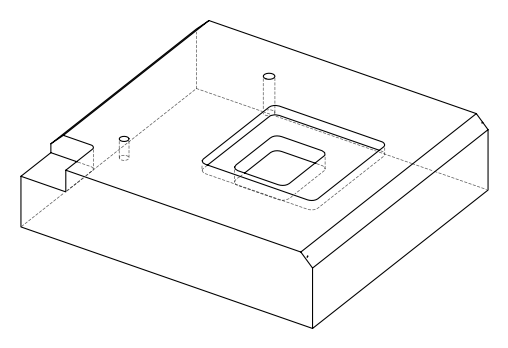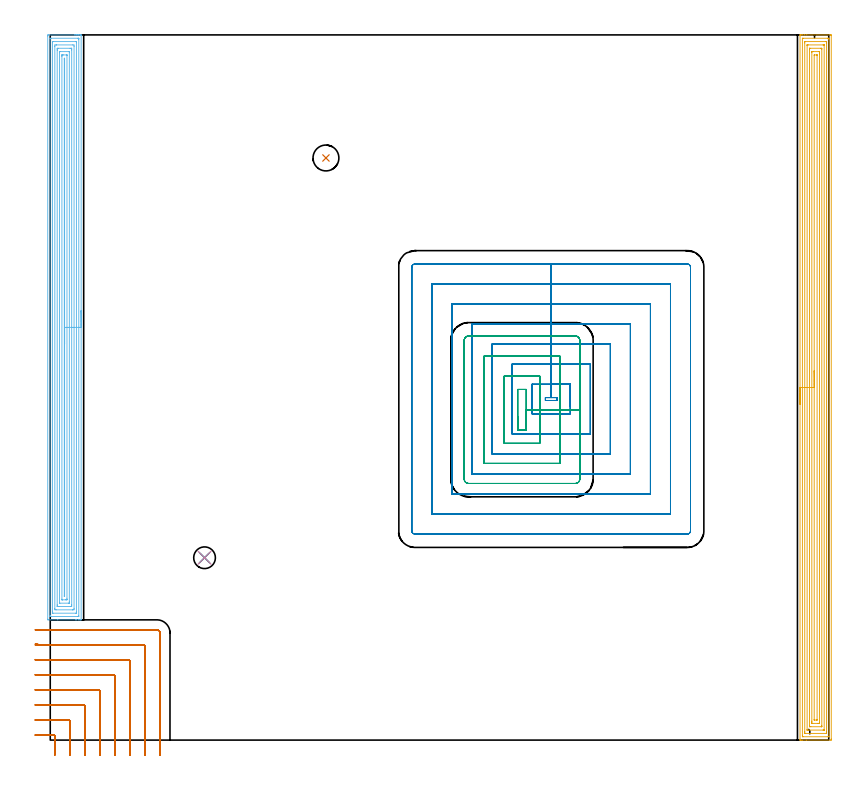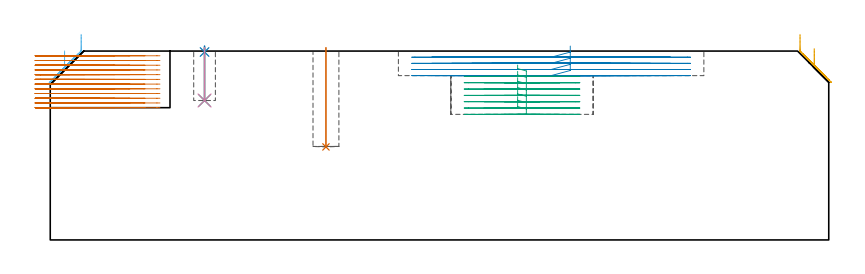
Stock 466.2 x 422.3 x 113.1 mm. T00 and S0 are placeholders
(PLAN: 9 operations, 6 tool changes, 99.2 min)
(1 INDEXABLE_INSERT_DRILL_BLIND_HOLE_FROM_SOLID | STEP1POCKET | NXT0302_002 | 0.24 min | 10768 mm3)
(2 SPOT_DRILL | STEP1POCKET_1 | NXT0321_9005460120000 | 0.03 min | 1 mm3)
(3 DRILL_BLIND_HOLE_INTO_CENTER | STEP1POCKET_1 | NXT0301_056 | 0.13 min | 1606 mm3)
(4 DRILL_TO_ENLARGE_BLIND_HOLE | STEP1POCKET_1 | UGT0301_374 | 0.13 min | 2306 mm3)
(5 AREA_MILL | FG_CHAMFER_SURFACE | UGT0205_001 | 23.96 min | 73829 mm3)
(6 AREA_MILL_1 | FG_CHAMFER_SURFACE_1 | UGT0205_001 | 22.62 min | 71636 mm3)
(7 MILL_CORNER_NOTCH_RECTANGULAR | CORNER_NOTCH_RECTANGULAR | NXT0201_011 | Follow Part, ap 3, ae 75% | 18.87 min | 172989 mm3)
(8 MILL_RECTANGULAR_POCKET | POCKET_RECTANGULAR_STRAIGHT | UGT0201_008 | Follow Part, ap 4, ae 75% | 22 min | 476632 mm3)
(9 MILL_RECTANGULAR_POCKET_1 | POCKET_RECTANGULAR_STRAIGHT_1 | UGT0201_008 | Follow Part, ap 4, ae 75% | 11.19 min | 203990 mm3)
(TOOL NXT0302_002 | Index. Insert Drill 15.5mm [880-D1550L20-05] | D15.5 PA176 FL78 Z2)
(TOOL NXT0321_9005460120000 | NC Spot Drill, 142deg, 12mm, Carbide, Uncoated | D12 PA142 FL30 Z2)
(TOOL NXT0301_056 | Carbide Drill 8.5mm [860.1-0850-026A1-MM 2214] | D8.5 PA140 FL47 Z2)
(TOOL UGT0301_374 | Twist Drill Flat Bottom 13 mm | D13 PA180 FL101 Z2)
(TOOL UGT0205_001 | Chamfer Mill 20 x 3 x 45 deg. | D20 FL50 Z2)
(TOOL NXT0201_011 | ENDMILL 12mm [2P460-1200-NA 1630] | D12 FL38 Z6)
(TOOL UGT0201_008 | End Mill 16 mm | D16 FL32 Z4)
(OP 1 INDEXABLE_INSERT_DRILL_BLIND_HOLE_FROM_SOLID)
G17 G21 G94 G90
T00 M6
G54
G17 G0 G90 X165.1 Y348.6 S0 M3
G43 Z123.1 H1
G94 G81 G98 Z55.7 F250. R115.1
G80
M5
M2
(OP 2 SPOT_DRILL)
G17 G21 G94 G90
T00 M6
G54
G17 G0 G90 X92.4 Y109.2 S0 M3
G43 Z123.1 H0
G94 G81 G98 Z112.536 F250. R116.1
G80
M5
M2
(OP 3 DRILL_BLIND_HOLE_INTO_CENTER)
G17 G21 G94 G90
T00 M6
G54
G17 G0 G90 X92.4 Y109.2 S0 M3
G43 Z123.1 H1
G94 G81 G98 Z83.5 F250. R115.1
G80
M5
M2
(OP 4 DRILL_TO_ENLARGE_BLIND_HOLE)
G17 G21 G94 G90
T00 M6
G54
G17 G0 G90 X92.4 Y109.2 S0 M3
G43 Z123.1 H0
G94 G81 G98 Z83.5 F250. R115.1
G80
M5
M2
(OP 5 AREA_MILL)
G17 G21 G94 G90
T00 M6
G54
G17 G0 G90 X449. Y201.15 S1061 M3
G43 Z123.1 H0
G94 G1 Y201.188 Z122.228 F250.
Y201.302 Z121.363
Y201.491 Z120.512
Y201.753 Z119.68
Y202.087 Z118.874
Y202.49 Z118.1
Y202.959 Z117.364
Y203.49 Z116.672
Y204.079 Z116.029
Y204.722 Z115.44
Y205.414 Z114.908
Y206.15 Z114.44
Y206.924 Z114.037
Y207.73 Z113.703
Y208.562 Z113.441
Y209.414 Z113.252
Y210.278 Z113.138
Y211.15 Z113.1
Y422.121
X449.003 Y422.292 Z113.088
X449.023 Y422.3 Z113.068
X449.402 Z112.698
X449.675 Z112.425
X450.385 Z111.71
X451.625 Z110.471
X453.04 Z109.055
X467.2 Z94.898
X467.466 Y422.298 Z94.631
X467.692 Y422.29 Z94.406
X467.699 Y422.063 Z94.399
X467.7 Y0.626 Z94.4
X467.697 Y0.234 Z94.402
X467.692 Y0.01 Z94.406
X467.464 Y0. Z94.633
X452.775 Z109.32
X450.385 Z111.71
X449.675 Z112.424
X449.402 Z112.698
X449.023 Z113.068
X449.003 Y0.008 Z113.088
X449. Y0.179 Z113.1
Y211.15
X450.414 Z111.686
Y420.102
X450.415 Y420.21 Z111.685
X450.418 Y420.263 Z111.682
X450.42 Y420.283 Z111.68
X450.451 Y420.29 Z111.649
X450.862 Y420.299 Z111.238
X465.43 Y420.3 Z96.67
X465.905 Y420.299 Z96.195
X466.158 Y420.295 Z95.942
X466.276 Y420.29 Z95.824
X466.285 Y419.915 Z95.815
X466.286 Y419.886 Z95.814
Y2.198
X466.285 Y2.09 Z95.815
X466.282 Y2.037 Z95.818
X466.28 Y2.018 Z95.82
X466.249 Y2.01 Z95.851
X465.838 Y2.001 Z96.262
X450.795 Z111.305
X450.542 Y2.005 Z111.558
X450.424 Y2.01 Z111.676
X450.415 Y2.385 Z111.685
X450.414 Y2.414 Z111.686
Y211.15
X451.828 Z110.272
X451.829 Y417.534 Z110.271
X451.833 Y418.098 Z110.267
X451.835 Y418.261 Z110.265
X451.841 Y418.29 Z110.259
X451.889 Y418.295 Z110.211
X451.956 Y418.299 Z110.144
X464.345 Y418.3 Z97.755
X464.545 Y418.298 Z97.555
X464.745 Y418.292 Z97.355
X464.865 Y418.286 Z97.235
X464.868 Y418.208 Z97.232
X464.87 Y418.098 Z97.23
X464.871 Y417.768 Z97.229
X464.872 Y417.204 Z97.228
X464.871 Y4.766 Z97.229
X464.867 Y4.202 Z97.233
X464.865 Y4.039 Z97.235
X464.859 Y4.01 Z97.241
X464.811 Y4.005 Z97.289
X464.744 Y4.001 Z97.356
X452.355 Y4. Z109.745
X452.155 Y4.003 Z109.945
X451.955 Y4.008 Z110.145
X451.835 Y4.014 Z110.265
X451.832 Y4.092 Z110.268
X451.83 Y4.202 Z110.27
X451.829 Y4.532 Z110.271
X451.828 Y5.096 Z110.272
Y211.15
X453.243 Z108.857
Y416.105
X453.244 Y416.204 Z108.856
X453.247 Y416.264 Z108.853
X453.249 Y416.289 Z108.851
X453.27 Y416.291 Z108.83
X453.488 Y416.297 Z108.612
X453.925 Y416.3 Z108.175
X462.775 Z99.325
X463.214 Y416.297 Z98.886
X463.429 Y416.292 Z98.671
X463.45 Y416.29 Z98.65
X463.453 Y416.274 Z98.647
X463.456 Y416.235 Z98.644
X463.457 Y416.179 Z98.643
Y6.195
X463.456 Y6.096 Z98.644
X463.453 Y6.036 Z98.647
X463.451 Y6.011 Z98.649
X463.43 Y6.009 Z98.67
X463.212 Y6.003 Z98.888
X462.775 Y6. Z99.325
X453.925 Z108.175
X453.486 Y6.003 Z108.614
X453.271 Y6.008 Z108.829
X453.25 Y6.01 Z108.85
X453.247 Y6.026 Z108.853
X453.244 Y6.065 Z108.856
X453.243 Y6.121 Z108.857
Y211.15
X454.657 Z107.443
Y413.783
X454.659 Y413.938 Z107.441
X454.664 Y414.247 Z107.436
X454.671 Y414.291 Z107.429
X454.686 Y414.294 Z107.414
X454.727 Y414.298 Z107.373
X454.81 Y414.299 Z107.29
X455.03 Y414.3 Z107.07
X461.225 Z100.875
X461.89 Y414.297 Z100.21
X461.985 Y414.294 Z100.115
X462.036 Y414.29 Z100.064
X462.039 Y414.093 Z100.061
X462.042 Y413.783 Z100.058
X462.043 Y8.517 Z100.057
X462.041 Y8.362 Z100.059
X462.036 Y8.054 Z100.064
X462.029 Y8.009 Z100.071
X462.014 Y8.006 Z100.086
X461.973 Y8.002 Z100.127
X461.89 Y8.001 Z100.21
X461.67 Y8. Z100.43
X455.475 Z106.625
X454.81 Y8.003 Z107.29
X454.715 Y8.006 Z107.385
X454.664 Y8.01 Z107.436
X454.661 Y8.207 Z107.439
X454.658 Y8.517 Z107.442
X454.657 Y211.15 Z107.443
X456.071 Z106.029
X456.072 Y411.84 Z106.028
X456.073 Y412.097 Z106.027
X456.076 Y412.225 Z106.024
X456.078 Y412.281 Z106.022
X456.133 Y412.291 Z105.967
X456.58 Y412.297 Z105.52
X457.01 Y412.3 Z105.09
X460.12 Y412.299 Z101.98
X460.554 Y412.296 Z101.546
X460.618 Y412.29 Z101.482
X460.622 Y412.227 Z101.478
X460.626 Y411.84 Z101.474
X460.629 Y411.327 Z101.471
Y410.946
X460.628 Y10.46 Z101.472
X460.627 Y10.203 Z101.473
X460.624 Y10.075 Z101.476
X460.622 Y10.019 Z101.478
X460.566 Y10.009 Z101.534
X460.12 Y10.003 Z101.98
X459.69 Y10. Z102.41
X456.58 Y10.001 Z105.52
X456.146 Y10.004 Z105.954
X456.082 Y10.01 Z106.018
X456.078 Y10.073 Z106.022
X456.074 Y10.46 Z106.026
X456.071 Y10.973 Z106.029
Y11.354
Y211.15
X457.485 Z104.615
Y410.052
X457.49 Y410.27 Z104.61
X457.491 Y410.288 Z104.609
X457.566 Y410.294 Z104.534
X457.696 Y410.298 Z104.404
X459.15 Y410.299 Z102.95
X459.177 Y410.296 Z102.923
X459.201 Y410.291 Z102.899
X459.208 Y410.26 Z102.892
X459.214 Y410.073 Z102.886
X459.215 Y410.052 Z102.885
Y12.248
X459.21 Y12.03 Z102.89
X459.209 Y12.012 Z102.891
X459.134 Y12.006 Z102.966
X459.003 Y12.002 Z103.097
X457.578 Y12. Z104.522
X457.55 Y12.001 Z104.55
X457.523 Y12.004 Z104.577
X457.499 Y12.009 Z104.601
X457.492 Y12.04 Z104.608
X457.486 Y12.227 Z104.614
X457.485 Y12.248 Z104.615
Y211.15
Y212.022 Z104.653
Y212.887 Z104.767
Y213.738 Z104.955
Y214.57 Z105.218
Y215.376 Z105.552
Y216.15 Z105.955
Y216.886 Z106.423
Y217.578 Z106.954
Y218.221 Z107.544
Y218.81 Z108.187
Y219.342 Z108.879
Y219.81 Z109.615
Y220.213 Z110.389
Y220.547 Z111.195
Y220.809 Z112.027
Y220.998 Z112.878
Y221.112 Z113.743
Y221.15 Z114.615
G0 Z123.1
M5
M2
(OP 6 AREA_MILL_1)
G17 G21 G94 G90
T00 M6
G54
G17 G0 G90 X18.5 Y257.15 S1061 M3
G43 Z123.1 H0
G94 G1 Y257.112 Z122.228 F250.
Y256.998 Z121.364
Y256.809 Z120.512
Y256.547 Z119.68
Y256.213 Z118.874
Y255.81 Z118.1
Y255.342 Z117.364
Y254.81 Z116.672
Y254.221 Z116.029
Y253.578 Z115.44
Y252.886 Z114.908
Y252.15 Z114.44
Y251.376 Z114.037
Y250.57 Z113.703
Y249.738 Z113.441
Y248.887 Z113.252
Y248.022 Z113.138
Y247.15 Z113.1
Y72.164
X18.497 Y72.01 Z113.088
X18.439 Y72.007 Z113.031
X18.046 Y72. Z112.645
X17.643 Z112.242
X16.988 Z111.583
X15.766 Z110.363
X15.201 Z109.795
X4.504 Z99.101
X-1.164 Y72.001 Z93.433
X-1.492 Y72.01 Z93.106
X-1.499 Y72.335 Z93.099
Y72.356
X-1.5 Y421.69 Z93.1
X-1.497 Y421.967 Z93.102
X-1.492 Y422.29 Z93.106
X-1.164 Y422.3 Z93.433
X14.59 Z109.185
X15.201 Z109.795
X15.766 Z110.363
X16.094 Z110.69
X16.66 Z111.256
X16.988 Z111.583
X17.643 Z112.242
X18.046 Z112.645
X18.439 Y422.293 Z113.031
X18.497 Y422.29 Z113.088
X18.5 Y422.136 Z113.1
Y247.15
X17.086 Z111.686
X17.085 Y74.298 Z111.685
X17.084 Y74.199 Z111.684
X17.079 Y74.013 Z111.679
X16.988 Y74.009 Z111.588
X16.489 Y74.001 Z111.089
X0.408 Y74. Z95.008
X0.012 Y74.002 Z94.612
X-0.044 Y74.005 Z94.556
X-0.072 Y74.009 Z94.528
X-0.079 Y74.102 Z94.521
X-0.085 Y74.298 Z94.515
X-0.086 Y74.396 Z94.514
Y74.494
X-0.085 Y420.002 Z94.515
X-0.084 Y420.101 Z94.516
X-0.079 Y420.287 Z94.521
X0.012 Y420.291 Z94.612
X0.511 Y420.299 Z95.111
X16.592 Y420.3 Z111.192
X16.988 Y420.298 Z111.588
X17.044 Y420.295 Z111.644
X17.072 Y420.291 Z111.672
X17.079 Y420.198 Z111.679
X17.084 Y420.002 Z111.684
X17.086 Y419.904 Z111.686
Y419.806
Y247.15
X15.672 Z110.272
X15.671 Y76.604 Z110.271
X15.67 Y76.181 Z110.27
X15.667 Y76.064 Z110.267
X15.665 Y76.015 Z110.265
X15.563 Y76.008 Z110.163
X15.381 Y76.001 Z109.981
X1.618 Y76. Z96.218
X1.497 Y76.002 Z96.097
X1.4 Y76.005 Z96.
X1.34 Y76.01 Z95.94
X1.335 Y76.027 Z95.935
X1.332 Y76.181 Z95.932
X1.329 Y76.651 Z95.929
Y417.696
X1.33 Y418.119 Z95.93
X1.333 Y418.236 Z95.933
X1.335 Y418.285 Z95.935
X1.437 Y418.292 Z96.037
X1.619 Y418.299 Z96.219
X15.382 Y418.3 Z109.982
X15.503 Y418.298 Z110.103
X15.6 Y418.295 Z110.2
X15.659 Y418.29 Z110.259
X15.665 Y418.273 Z110.265
X15.667 Y418.119 Z110.267
X15.671 Y417.649 Z110.271
X15.672 Y247.15 Z110.272
X14.257 Z108.857
Y78.86
X14.25 Y78.024 Z108.85
X13.414 Y78. Z108.014
X13.381 Z107.981
X3.553 Z98.153
X2.75 Y78.025 Z97.35
X2.743 Y78.81 Z97.343
Y415.44
X2.75 Y416.276 Z97.35
X3.586 Y416.3 Z98.186
X3.619 Z98.219
X13.447 Z108.047
X14.25 Y416.275 Z108.85
X14.257 Y415.49 Z108.857
Y247.15
X12.843 Z107.443
Y81.216
X12.842 Y80.645 Z107.442
X12.84 Y80.326 Z107.44
X12.836 Y80.01 Z107.436
X12.52 Y80.004 Z107.12
X12.272 Y80.001 Z106.872
X5.125 Y80. Z99.725
X4.48 Y80.001 Z99.08
X4.228 Y80.004 Z98.828
X4.176 Y80.01 Z98.776
X4.164 Y80.025 Z98.764
X4.161 Y80.07 Z98.761
X4.158 Y80.645 Z98.758
X4.157 Y80.968 Z98.757
Y413.084
X4.158 Y413.655 Z98.758
X4.16 Y413.974 Z98.76
X4.164 Y414.29 Z98.764
X4.48 Y414.296 Z99.08
X4.728 Y414.299 Z99.328
X11.875 Y414.3 Z106.475
X12.52 Y414.299 Z107.12
X12.772 Y414.296 Z107.372
X12.824 Y414.29 Z107.424
X12.836 Y414.275 Z107.436
X12.839 Y414.23 Z107.439
X12.842 Y413.655 Z107.442
X12.843 Y413.332 Z107.443
Y247.15
X11.429 Z106.029
X11.428 Y82.63 Z106.028
X11.427 Y82.431 Z106.027
X11.422 Y82.084 Z106.022
X11.417 Y82.01 Z106.017
X11.308 Y82.005 Z105.908
X11.163 Y82.001 Z105.763
X5.803 Z100.403
X5.624 Y82.005 Z100.224
X5.586 Y82.01 Z100.186
X5.578 Y82.013 Z100.178
X5.575 Y82.027 Z100.175
X5.573 Y82.068 Z100.173
X5.571 Y82.233 Z100.171
Y82.431
X5.572 Y411.671 Z100.172
X5.573 Y411.869 Z100.173
X5.578 Y412.216 Z100.178
X5.583 Y412.29 Z100.183
X5.692 Y412.295 Z100.292
X5.837 Y412.299 Z100.437
X11.197 Z105.797
X11.376 Y412.295 Z105.976
X11.414 Y412.29 Z106.014
X11.422 Y412.287 Z106.022
X11.425 Y412.273 Z106.025
X11.427 Y412.232 Z106.027
X11.429 Y412.067 Z106.029
Y411.869
Y247.15
X10.015 Z104.615
X10.014 Y84.935 Z104.614
X10.011 Y84.216 Z104.611
X10.009 Y84.048 Z104.609
X9.998 Y84.01 Z104.598
X9.948 Y84.006 Z104.548
X9.84 Y84.003 Z104.44
X9.163 Y84. Z103.763
X7.376 Z101.976
X7.16 Z101.76
X7.088 Y84.002 Z101.688
X7.03 Y84.006 Z101.63
X6.997 Y84.009 Z101.597
X6.992 Y84.043 Z101.592
X6.988 Y84.216 Z101.588
X6.986 Y84.39 Z101.586
Y409.365
X6.989 Y410.084 Z101.589
X6.991 Y410.252 Z101.591
X7.002 Y410.29 Z101.602
X7.052 Y410.294 Z101.652
X7.16 Y410.297 Z101.76
X7.837 Y410.3 Z102.437
X9.624 Z104.224
X9.84 Z104.44
X9.912 Y410.298 Z104.512
X9.97 Y410.294 Z104.57
X10.003 Y410.291 Z104.603
X10.008 Y410.257 Z104.608
X10.012 Y410.084 Z104.612
X10.014 Y409.91 Z104.614
X10.015 Y247.15 Z104.615
X8.601 Z103.201
X8.6 Y86.694 Z103.2
X8.599 Y86.35 Z103.199
X8.593 Y86.002 Z103.193
X8.501 Z103.101
X8.407 Z103.007
X8.402 Y86.203 Z103.002
X8.4 Y86.549 Z103.
Y407.606
X8.401 Y407.95 Z103.001
X8.407 Y408.298 Z103.007
X8.499 Z103.099
X8.593 Z103.193
X8.598 Y408.097 Z103.198
X8.6 Y407.751 Z103.2
X8.601 Y247.15 Z103.201
Y246.278 Z103.239
Y245.414 Z103.352
Y244.562 Z103.541
Y243.73 Z103.804
Y242.924 Z104.137
Y242.15 Z104.54
Y241.414 Z105.009
Y240.722 Z105.54
Y240.079 Z106.129
Y239.49 Z106.773
Y238.959 Z107.465
Y238.49 Z108.201
Y238.087 Z108.974
Y237.753 Z109.78
Y237.491 Z110.612
Y237.302 Z111.464
Y237.188 Z112.329
Y237.15 Z113.201
G0 Z123.1
M5
M2
(OP 7 MILL_CORNER_NOTCH_RECTANGULAR)
G17 G21 G94 G90
T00 M6
G54
G17 G0 G90 X2.7 Y-9. S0 M3
G43 Z123.1 H1
Z110.275
G94 G1 Y-6. F250.
Y2.405 F500.
G3 X2.105 Y3. R0.6
G1 X-4.473
G2 X-6. Y3.019 R63.
G1 X-8.999 Y3.091 F250.
G0 Z123.1
X11.7 Y-9.
Z110.275
G1 Y-6.
Y11.405 F500.
G3 X11.105 Y12. R0.6
G1 X-4.473
G2 X-6. Y12.022 R54.
G1 X-8.999 Y12.106 F250.
G0 Z123.1
X20.7 Y-9.
Z110.275
G1 Y-6.
Y20.405 F500.
G3 X20.105 Y21. R0.6
G1 X-4.473
G2 X-6. Y21.026 R45.
G1 X-8.998 Y21.128 F250.
G0 Z123.1
X29.7 Y-9.
Z110.275
G1 Y-6.
Y29.404 F500.
G3 X29.104 Y30. R0.6
G1 X-4.473
G2 X-6. Y30.032 R36.
G1 X-8.997 Y30.16 F250.
G0 Z123.1
X38.7 Y-9.
Z110.275
G1 Y-6.
Y38.404 F500.
G3 X38.104 Y39. R0.6
G1 X-4.473
G2 X-6. Y39.043 R27.
G1 X-8.995 Y39.213 F250.
G0 Z123.1
X47.7 Y-9.
Z110.275
G1 Y-6.
Y47.404 F500.
G3 X47.104 Y48. R0.6
G1 X-4.473
G2 X-6. Y48.065 R18.
G1 X-8.989 Y48.32 F250.
G0 Z123.1
X56.7 Y-9.
Z110.275
G1 Y-6.
Y56.404 F500.
G3 X56.104 Y57. R0.6
G1 X-4.473
G2 X-6. Y57.131 R9.
G1 X-8.956 Y57.64 F250.
G0 Z123.1
X65.7 Y-9.
Z110.275
G1 Y-6.
Y64.2 F500.
G3 X63.9 Y66. R1.8
G1 X-4.473
X-7.473 F250.
G0 Z123.1
X2.7 Y-9.
Z107.45
G1 Y-6.
Y2.405 F500.
G3 X2.105 Y3. R0.6
G1 X-4.473
G2 X-6. Y3.019 R63.
G1 X-8.999 Y3.091 F250.
G0 Z123.1
X11.7 Y-9.
Z107.45
G1 Y-6.
Y11.405 F500.
G3 X11.105 Y12. R0.6
G1 X-4.473
G2 X-6. Y12.022 R54.
G1 X-8.999 Y12.106 F250.
G0 Z123.1
X20.7 Y-9.
Z107.45
G1 Y-6.
Y20.405 F500.
G3 X20.105 Y21. R0.6
G1 X-4.473
G2 X-6. Y21.026 R45.
G1 X-8.998 Y21.128 F250.
G0 Z123.1
X29.7 Y-9.
Z107.45
G1 Y-6.
Y29.404 F500.
G3 X29.104 Y30. R0.6
G1 X-4.473
G2 X-6. Y30.032 R36.
G1 X-8.997 Y30.16 F250.
G0 Z123.1
X38.7 Y-9.
Z107.45
G1 Y-6.
Y38.404 F500.
G3 X38.104 Y39. R0.6
G1 X-4.473
G2 X-6. Y39.043 R27.
G1 X-8.995 Y39.213 F250.
G0 Z123.1
X47.7 Y-9.
Z107.45
G1 Y-6.
Y47.404 F500.
G3 X47.104 Y48. R0.6
G1 X-4.473
G2 X-6. Y48.065 R18.
G1 X-8.989 Y48.32 F250.
G0 Z123.1
X56.7 Y-9.
Z107.45
G1 Y-6.
Y56.404 F500.
G3 X56.104 Y57. R0.6
G1 X-4.473
G2 X-6. Y57.131 R9.
G1 X-8.956 Y57.64 F250.
G0 Z123.1
X65.7 Y-9.
Z107.45
G1 Y-6.
Y64.2 F500.
G3 X63.9 Y66. R1.8
G1 X-4.473
X-7.473 F250.
G0 Z123.1
X2.7 Y-9.
Z104.625
G1 Y-6.
Y2.405 F500.
G3 X2.105 Y3. R0.6
G1 X-4.473
G2 X-6. Y3.019 R63.
G1 X-8.999 Y3.091 F250.
G0 Z123.1
X11.7 Y-9.
Z104.625
G1 Y-6.
Y11.405 F500.
G3 X11.105 Y12. R0.6
G1 X-4.473
G2 X-6. Y12.022 R54.
G1 X-8.999 Y12.106 F250.
G0 Z123.1
X20.7 Y-9.
Z104.625
G1 Y-6.
Y20.405 F500.
G3 X20.105 Y21. R0.6
G1 X-4.473
G2 X-6. Y21.026 R45.
G1 X-8.998 Y21.128 F250.
G0 Z123.1
X29.7 Y-9.
Z104.625
G1 Y-6.
Y29.404 F500.
G3 X29.104 Y30. R0.6
G1 X-4.473
G2 X-6. Y30.032 R36.
G1 X-8.997 Y30.16 F250.
G0 Z123.1
X38.7 Y-9.
Z104.625
G1 Y-6.
Y38.404 F500.
G3 X38.104 Y39. R0.6
G1 X-4.473
G2 X-6. Y39.043 R27.
G1 X-8.995 Y39.213 F250.
G0 Z123.1
X47.7 Y-9.
Z104.625
G1 Y-6.
Y47.404 F500.
G3 X47.104 Y48. R0.6
G1 X-4.473
G2 X-6. Y48.065 R18.
G1 X-8.989 Y48.32 F250.
G0 Z123.1
X56.7 Y-9.
Z104.625
G1 Y-6.
Y56.404 F500.
G3 X56.104 Y57. R0.6
G1 X-4.473
G2 X-6. Y57.131 R9.
G1 X-8.956 Y57.64 F250.
G0 Z123.1
X65.7 Y-9.
Z104.625
G1 Y-6.
Y64.2 F500.
G3 X63.9 Y66. R1.8
G1 X-4.473
X-7.473 F250.
G0 Z123.1
X2.7 Y-9.
Z101.8
G1 Y-6.
Y2.405 F500.
G3 X2.105 Y3. R0.6
G1 X-4.53
G2 X-6. Y3.017 R63.
G1 X-8.999 Y3.087 F250.
G0 Z123.1
X11.7 Y-9.
Z101.8
G1 Y-6.
Y11.405 F500.
G3 X11.105 Y12. R0.6
G1 X-4.53
G2 X-6. Y12.02 R54.
G1 X-8.999 Y12.102 F250.
G0 Z123.1
X20.7 Y-9.
Z101.8
G1 Y-6.
Y20.405 F500.
G3 X20.105 Y21. R0.6
G1 X-4.53
G2 X-6. Y21.024 R45.
G1 X-8.998 Y21.122 F250.
G0 Z123.1
X29.7 Y-9.
Z101.8
G1 Y-6.
Y29.404 F500.
G3 X29.104 Y30. R0.6
G1 X-4.53
G2 X-6. Y30.03 R36.
G1 X-8.997 Y30.153 F250.
G0 Z123.1
X38.7 Y-9.
Z101.8
G1 Y-6.
Y38.404 F500.
G3 X38.104 Y39. R0.6
G1 X-4.53
G2 X-6. Y39.04 R27.
G1 X-8.996 Y39.203 F250.
G0 Z123.1
X47.7 Y-9.
Z101.8
G1 Y-6.
Y47.404 F500.
G3 X47.104 Y48. R0.6
G1 X-4.53
G2 X-6. Y48.06 R18.
G1 X-8.99 Y48.305 F250.
G0 Z123.1
X56.7 Y-9.
Z101.8
G1 Y-6.
Y56.404 F500.
G3 X56.104 Y57. R0.6
G1 X-4.53
G2 X-6. Y57.121 R9.
G1 X-8.96 Y57.611 F250.
G0 Z123.1
X65.7 Y-9.
Z101.8
G1 Y-6.
Y64.2 F500.
G3 X63.9 Y66. R1.8
G1 X-4.53
X-7.53 F250.
G0 Z123.1
X2.7 Y-9.
Z98.975
G1 Y-6.
Y2.405 F500.
G3 X2.105 Y3. R0.6
G1 X-5.868
X-6.
X-9. Y3.006 F250.
G0 Z123.1
X11.7 Y-9.
Z98.975
G1 Y-6.
Y11.405 F500.
G3 X11.105 Y12. R0.6
G1 X-5.868
X-6.
X-9. Y12.008 F250.
G0 Z123.1
X20.7 Y-9.
Z98.975
G1 Y-6.
Y20.405 F500.
G3 X20.105 Y21. R0.6
G1 X-5.868
X-6.
X-9. Y21.009 F250.
G0 Z123.1
X29.7 Y-9.
Z98.975
G1 Y-6.
Y29.404 F500.
G3 X29.104 Y30. R0.6
G1 X-5.868
X-6.
X-9. Y30.011 F250.
G0 Z123.1
X38.7 Y-9.
Z98.975
G1 Y-6.
Y38.404 F500.
G3 X38.104 Y39. R0.6
G1 X-5.868
X-6.
X-9. Y39.015 F250.
G0 Z123.1
X47.7 Y-9.
Z98.975
G1 Y-6.
Y47.404 F500.
G3 X47.104 Y48. R0.6
G1 X-5.868
X-6.
X-9. Y48.022 F250.
G0 Z123.1
X56.7 Y-9.
Z98.975
G1 Y-6.
Y56.404 F500.
G3 X56.104 Y57. R0.6
G1 X-5.868
X-6. Y57.001
X-9. Y57.045 F250.
G0 Z123.1
X65.7 Y-9.
Z98.975
G1 Y-6.
Y64.2 F500.
G3 X63.9 Y66. R1.8
G1 X-5.868
X-8.868 F250.
G0 Z123.1
X2.7 Y-9.
Z96.15
G1 Y-6.
Y2.405 F500.
G3 X2.105 Y3. R0.6
G1 X-6.
X-9. F250.
G0 Z123.1
X11.7 Y-9.
Z96.15
G1 Y-6.
Y11.405 F500.
G3 X11.105 Y12. R0.6
G1 X-6.
X-9. F250.
G0 Z123.1
X20.7 Y-9.
Z96.15
G1 Y-6.
Y20.405 F500.
G3 X20.105 Y21. R0.6
G1 X-6.
X-9. F250.
G0 Z123.1
X29.7 Y-9.
Z96.15
G1 Y-6.
Y29.404 F500.
G3 X29.104 Y30. R0.6
G1 X-6.
X-9. F250.
G0 Z123.1
X38.7 Y-9.
Z96.15
G1 Y-6.
Y38.404 F500.
G3 X38.104 Y39. R0.6
G1 X-6.
X-9. F250.
G0 Z123.1
X47.7 Y-9.
Z96.15
G1 Y-6.
Y47.404 F500.
G3 X47.104 Y48. R0.6
G1 X-6.
X-9. F250.
G0 Z123.1
X56.7 Y-9.
Z96.15
G1 Y-6.
Y56.404 F500.
G3 X56.104 Y57. R0.6
G1 X-6.
X-9. F250.
G0 Z123.1
X65.7 Y-9.
Z96.15
G1 Y-6.
Y64.2 F500.
G3 X63.9 Y66. R1.8
G1 X-6.
X-9. F250.
G0 Z123.1
X2.7 Y-9.
Z93.325
G1 Y-6.
Y2.405 F500.
G3 X2.105 Y3. R0.6
G1 X-6.
X-9. F250.
G0 Z123.1
X11.7 Y-9.
Z93.325
G1 Y-6.
Y11.405 F500.
G3 X11.105 Y12. R0.6
G1 X-6.
X-9. F250.
G0 Z123.1
X20.7 Y-9.
Z93.325
G1 Y-6.
Y20.405 F500.
G3 X20.105 Y21. R0.6
G1 X-6.
X-9. F250.
G0 Z123.1
X29.7 Y-9.
Z93.325
G1 Y-6.
Y29.404 F500.
G3 X29.104 Y30. R0.6
G1 X-6.
X-9. F250.
G0 Z123.1
X38.7 Y-9.
Z93.325
G1 Y-6.
Y38.404 F500.
G3 X38.104 Y39. R0.6
G1 X-6.
X-9. F250.
G0 Z123.1
X47.7 Y-9.
Z93.325
G1 Y-6.
Y47.404 F500.
G3 X47.104 Y48. R0.6
G1 X-6.
X-9. F250.
G0 Z123.1
X56.7 Y-9.
Z93.325
G1 Y-6.
Y56.404 F500.
G3 X56.104 Y57. R0.6
G1 X-6.
X-9. F250.
G0 Z123.1
X65.7 Y-9.
Z93.325
G1 Y-6.
Y64.2 F500.
G3 X63.9 Y66. R1.8
G1 X-6.
X-9. F250.
G0 Z123.1
X2.7 Y-9.
Z90.5
G1 Y-6.
Y2.405 F500.
G3 X2.105 Y3. R0.6
G1 X-6.
X-9. F250.
G0 Z123.1
X11.7 Y-9.
Z90.5
G1 Y-6.
Y11.405 F500.
G3 X11.105 Y12. R0.6
G1 X-6.
X-9. F250.
G0 Z123.1
X20.7 Y-9.
Z90.5
G1 Y-6.
Y20.405 F500.
G3 X20.105 Y21. R0.6
G1 X-6.
X-9. F250.
G0 Z123.1
X29.7 Y-9.
Z90.5
G1 Y-6.
Y29.404 F500.
G3 X29.104 Y30. R0.6
G1 X-6.
X-9. F250.
G0 Z123.1
X38.7 Y-9.
Z90.5
G1 Y-6.
Y38.404 F500.
G3 X38.104 Y39. R0.6
G1 X-6.
X-9. F250.
G0 Z123.1
X47.7 Y-9.
Z90.5
G1 Y-6.
Y47.404 F500.
G3 X47.104 Y48. R0.6
G1 X-6.
X-9. F250.
G0 Z123.1
X56.7 Y-9.
Z90.5
G1 Y-6.
Y56.404 F500.
G3 X56.104 Y57. R0.6
G1 X-6.
X-9. F250.
G0 Z123.1
X65.7 Y-9.
Z90.5
G1 Y-6.
Y64.2 F500.
G3 X63.9 Y66. R1.8
G1 X-6.
X-9. F250.
G0 Z123.1
X2.7 Y-9.
Z87.675
G1 Y-6.
Y2.405 F500.
G3 X2.105 Y3. R0.6
G1 X-6.
X-9. F250.
G0 Z123.1
X11.7 Y-9.
Z87.675
G1 Y-6.
Y11.405 F500.
G3 X11.105 Y12. R0.6
G1 X-6.
X-9. F250.
G0 Z123.1
X20.7 Y-9.
Z87.675
G1 Y-6.
Y20.405 F500.
G3 X20.105 Y21. R0.6
G1 X-6.
X-9. F250.
G0 Z123.1
X29.7 Y-9.
Z87.675
G1 Y-6.
Y29.404 F500.
G3 X29.104 Y30. R0.6
G1 X-6.
X-9. F250.
G0 Z123.1
X38.7 Y-9.
Z87.675
G1 Y-6.
Y38.404 F500.
G3 X38.104 Y39. R0.6
G1 X-6.
X-9. F250.
G0 Z123.1
X47.7 Y-9.
Z87.675
G1 Y-6.
Y47.404 F500.
G3 X47.104 Y48. R0.6
G1 X-6.
X-9. F250.
G0 Z123.1
X56.7 Y-9.
Z87.675
G1 Y-6.
Y56.404 F500.
G3 X56.104 Y57. R0.6
G1 X-6.
X-9. F250.
G0 Z123.1
X65.7 Y-9.
Z87.675
G1 Y-6.
Y64.2 F500.
G3 X63.9 Y66. R1.8
G1 X-6.
X-9. F250.
G0 Z123.1
X2.7 Y-9.
Z84.85
G1 Y-6.
Y2.405 F500.
G3 X2.105 Y3. R0.6
G1 X-6.
X-9. F250.
G0 Z123.1
X11.7 Y-9.
Z84.85
G1 Y-6.
Y11.405 F500.
G3 X11.105 Y12. R0.6
G1 X-6.
X-9. F250.
G0 Z123.1
X20.7 Y-9.
Z84.85
G1 Y-6.
Y20.405 F500.
G3 X20.105 Y21. R0.6
G1 X-6.
X-9. F250.
G0 Z123.1
X29.7 Y-9.
Z84.85
G1 Y-6.
Y29.404 F500.
G3 X29.104 Y30. R0.6
G1 X-6.
X-9. F250.
G0 Z123.1
X38.7 Y-9.
Z84.85
G1 Y-6.
Y38.404 F500.
G3 X38.104 Y39. R0.6
G1 X-6.
X-9. F250.
G0 Z123.1
X47.7 Y-9.
Z84.85
G1 Y-6.
Y47.404 F500.
G3 X47.104 Y48. R0.6
G1 X-6.
X-9. F250.
G0 Z123.1
X56.7 Y-9.
Z84.85
G1 Y-6.
Y56.404 F500.
G3 X56.104 Y57. R0.6
G1 X-6.
X-9. F250.
G0 Z123.1
X65.7 Y-9.
Z84.85
G1 Y-6.
Y64.2 F500.
G3 X63.9 Y66. R1.8
G1 X-6.
X-9. F250.
G0 Z123.1
X2.7 Y-9.
Z82.025
G1 Y-6.
Y2.405 F500.
G3 X2.105 Y3. R0.6
G1 X-6.
X-9. F250.
G0 Z123.1
X11.7 Y-9.
Z82.025
G1 Y-6.
Y11.405 F500.
G3 X11.105 Y12. R0.6
G1 X-6.
X-9. F250.
G0 Z123.1
X20.7 Y-9.
Z82.025
G1 Y-6.
Y20.405 F500.
G3 X20.105 Y21. R0.6
G1 X-6.
X-9. F250.
G0 Z123.1
X29.7 Y-9.
Z82.025
G1 Y-6.
Y29.404 F500.
G3 X29.104 Y30. R0.6
G1 X-6.
X-9. F250.
G0 Z123.1
X38.7 Y-9.
Z82.025
G1 Y-6.
Y38.404 F500.
G3 X38.104 Y39. R0.6
G1 X-6.
X-9. F250.
G0 Z123.1
X47.7 Y-9.
Z82.025
G1 Y-6.
Y47.404 F500.
G3 X47.104 Y48. R0.6
G1 X-6.
X-9. F250.
G0 Z123.1
X56.7 Y-9.
Z82.025
G1 Y-6.
Y56.404 F500.
G3 X56.104 Y57. R0.6
G1 X-6.
X-9. F250.
G0 Z123.1
X65.7 Y-9.
Z82.025
G1 Y-6.
Y64.2 F500.
G3 X63.9 Y66. R1.8
G1 X-6.
X-9. F250.
G0 Z123.1
X2.7 Y-9.
Z79.2
G1 Y-6.
Y2.405 F500.
G3 X2.105 Y3. R0.6
G1 X-6.
X-9. F250.
G0 Z123.1
X11.7 Y-9.
Z79.2
G1 Y-6.
Y11.405 F500.
G3 X11.105 Y12. R0.6
G1 X-6.
X-9. F250.
G0 Z123.1
X20.7 Y-9.
Z79.2
G1 Y-6.
Y20.405 F500.
G3 X20.105 Y21. R0.6
G1 X-6.
X-9. F250.
G0 Z123.1
X29.7 Y-9.
Z79.2
G1 Y-6.
Y29.404 F500.
G3 X29.104 Y30. R0.6
G1 X-6.
X-9. F250.
G0 Z123.1
X38.7 Y-9.
Z79.2
G1 Y-6.
Y38.404 F500.
G3 X38.104 Y39. R0.6
G1 X-6.
X-9. F250.
G0 Z123.1
X47.7 Y-9.
Z79.2
G1 Y-6.
Y47.404 F500.
G3 X47.104 Y48. R0.6
G1 X-6.
X-9. F250.
G0 Z123.1
X56.7 Y-9.
Z79.2
G1 Y-6.
Y56.404 F500.
G3 X56.104 Y57. R0.6
G1 X-6.
X-9. F250.
G0 Z123.1
X65.7 Y-9.
Z79.2
G1 Y-6.
Y64.2 F500.
G3 X63.9 Y66. R1.8
G1 X-6.
X-9. F250.
G0 Z123.1
M5
M2
(OP 8 MILL_RECTANGULAR_POCKET)
G17 G21 G94 G90
T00 M6
G54
G17 G0 G90 X311.4 Y199.639 S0 M3
G43 Z123.1 H0
Z116.1
G94 G1 Y213.1 Z112.493 F250.
X299.95 Z109.425
Y205.1
X296.5 F500.
Y203.4
X303.4
Y205.1
X299.95
Y213.1
X288.5
Y195.4
X311.4
Y213.1
X299.95
Y225.1
X276.5
Y183.4
X323.4
Y225.1
X299.95
Y237.1
X264.5
Y171.4
X335.4
Y237.1
X299.95
Y249.1
X252.5
Y159.4
X347.4
Y249.1
X299.95
Y261.1
X240.5
Y147.4
X359.4
Y261.1
X299.95
Y273.1
X228.5
Y135.4
X371.4
Y273.1
X299.95
Y285.1
X218.4
G3 X216.5 Y283.2 R1.9
G1 Y125.3
G3 X218.4 Y123.4 R1.9
G1 X381.5
G3 X383.4 Y125.3 R1.9
G1 Y283.2
G3 X381.5 Y285.1 R1.9
G1 X299.95
X298.95
G0 X311.4 Y199.639 Z112.425
G1 Y213.1 Z108.818 F250.
X299.95 Z105.75
Y205.1
X296.5 F500.
Y203.4
X303.4
Y205.1
X299.95
Y213.1
X288.5
Y195.4
X311.4
Y213.1
X299.95
Y225.1
X276.5
Y183.4
X323.4
Y225.1
X299.95
Y237.1
X264.5
Y171.4
X335.4
Y237.1
X299.95
Y249.1
X252.5
Y159.4
X347.4
Y249.1
X299.95
Y261.1
X240.5
Y147.4
X359.4
Y261.1
X299.95
Y273.1
X228.5
Y135.4
X371.4
Y273.1
X299.95
Y285.1
X218.4
G3 X216.5 Y283.2 R1.9
G1 Y125.3
G3 X218.4 Y123.4 R1.9
G1 X381.5
G3 X383.4 Y125.3 R1.9
G1 Y283.2
G3 X381.5 Y285.1 R1.9
G1 X299.95
X298.95
G0 X311.4 Y199.639 Z108.75
G1 Y213.1 Z105.143 F250.
X299.95 Z102.075
Y205.1
X296.5 F500.
Y203.4
X303.4
Y205.1
X299.95
Y213.1
X288.5
Y195.4
X311.4
Y213.1
X299.95
Y225.1
X276.5
Y183.4
X323.4
Y225.1
X299.95
Y237.1
X264.5
Y171.4
X335.4
Y237.1
X299.95
Y249.1
X252.5
Y159.4
X347.4
Y249.1
X299.95
Y261.1
X240.5
Y147.4
X359.4
Y261.1
X299.95
Y273.1
X228.5
Y135.4
X371.4
Y273.1
X299.95
Y285.1
X218.4
G3 X216.5 Y283.2 R1.9
G1 Y125.3
G3 X218.4 Y123.4 R1.9
G1 X381.5
G3 X383.4 Y125.3 R1.9
G1 Y283.2
G3 X381.5 Y285.1 R1.9
G1 X299.95
X298.95
G0 X311.4 Y199.639 Z105.075
G1 Y213.1 Z101.468 F250.
X299.95 Z98.4
Y205.1
X296.5 F500.
Y203.4
X303.4
Y205.1
X299.95
Y213.1
X288.5
Y195.4
X311.4
Y213.1
X299.95
Y225.1
X276.5
Y183.4
X323.4
Y225.1
X299.95
Y237.1
X264.5
Y171.4
X335.4
Y237.1
X299.95
Y249.1
X252.5
Y159.4
X347.4
Y249.1
X299.95
Y261.1
X240.5
Y147.4
X359.4
Y261.1
X299.95
Y273.1
X228.5
Y135.4
X371.4
Y273.1
X299.95
Y285.1
X218.4
G3 X216.5 Y283.2 R1.9
G1 Y125.3
G3 X218.4 Y123.4 R1.9
G1 X381.5
G3 X383.4 Y125.3 R1.9
G1 Y283.2
G3 X381.5 Y285.1 R1.9
G1 X299.95
X298.95
G0 Z123.1
M5
M2
(OP 9 MILL_RECTANGULAR_POCKET_1)
G17 G21 G94 G90
T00 M6
G54
G17 G0 G90 X279.9 Y193.691 S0 M3
G43 Z123.1 H0
Z104.73
G94 G1 Y185.7 Z102.589 F250.
X285.1 Z101.196
Y197.85 Z97.94
Y210. F500.
X279.9
Y185.7
X285.1
Y197.85
X293.1
Y218.
X271.9
Y177.7
X293.1
Y197.85
X305.1
Y230.
X259.9
Y165.7
X305.1
Y197.85
X317.1
Y239.4
G3 X314.5 Y242. R2.6
G1 X250.5
G3 X247.9 Y239.4 R2.6
G1 Y156.3
G3 X250.5 Y153.7 R2.6
G1 X314.5
G3 X317.1 Y156.3 R2.6
G1 Y197.85
Y198.85
G0 X279.9 Y193.691 Z100.94
G1 Y185.7 Z98.799 F250.
X285.1 Z97.406
Y197.85 Z94.15
Y210. F500.
X279.9
Y185.7
X285.1
Y197.85
X293.1
Y218.
X271.9
Y177.7
X293.1
Y197.85
X305.1
Y230.
X259.9
Y165.7
X305.1
Y197.85
X317.1
Y239.4
G3 X314.5 Y242. R2.6
G1 X250.5
G3 X247.9 Y239.4 R2.6
G1 Y156.3
G3 X250.5 Y153.7 R2.6
G1 X314.5
G3 X317.1 Y156.3 R2.6
G1 Y197.85
Y198.85
G0 X279.9 Y193.691 Z97.15
G1 Y185.7 Z95.009 F250.
X285.1 Z93.616
Y197.85 Z90.36
Y210. F500.
X279.9
Y185.7
X285.1
Y197.85
X293.1
Y218.
X271.9
Y177.7
X293.1
Y197.85
X305.1
Y230.
X259.9
Y165.7
X305.1
Y197.85
X317.1
Y239.4
G3 X314.5 Y242. R2.6
G1 X250.5
G3 X247.9 Y239.4 R2.6
G1 Y156.3
G3 X250.5 Y153.7 R2.6
G1 X314.5
G3 X317.1 Y156.3 R2.6
G1 Y197.85
Y198.85
G0 X279.9 Y193.691 Z93.36
G1 Y185.7 Z91.219 F250.
X285.1 Z89.826
Y197.85 Z86.57
Y210. F500.
X279.9
Y185.7
X285.1
Y197.85
X293.1
Y218.
X271.9
Y177.7
X293.1
Y197.85
X305.1
Y230.
X259.9
Y165.7
X305.1
Y197.85
X317.1
Y239.4
G3 X314.5 Y242. R2.6
G1 X250.5
G3 X247.9 Y239.4 R2.6
G1 Y156.3
G3 X250.5 Y153.7 R2.6
G1 X314.5
G3 X317.1 Y156.3 R2.6
G1 Y197.85
Y198.85
G0 X279.9 Y193.691 Z89.57
G1 Y185.7 Z87.429 F250.
X285.1 Z86.036
Y197.85 Z82.78
Y210. F500.
X279.9
Y185.7
X285.1
Y197.85
X293.1
Y218.
X271.9
Y177.7
X293.1
Y197.85
X305.1
Y230.
X259.9
Y165.7
X305.1
Y197.85
X317.1
Y239.4
G3 X314.5 Y242. R2.6
G1 X250.5
G3 X247.9 Y239.4 R2.6
G1 Y156.3
G3 X250.5 Y153.7 R2.6
G1 X314.5
G3 X317.1 Y156.3 R2.6
G1 Y197.85
Y198.85
G0 X279.9 Y193.691 Z85.78
G1 Y185.7 Z83.639 F250.
X285.1 Z82.246
Y197.85 Z78.99
Y210. F500.
X279.9
Y185.7
X285.1
Y197.85
X293.1
Y218.
X271.9
Y177.7
X293.1
Y197.85
X305.1
Y230.
X259.9
Y165.7
X305.1
Y197.85
X317.1
Y239.4
G3 X314.5 Y242. R2.6
G1 X250.5
G3 X247.9 Y239.4 R2.6
G1 Y156.3
G3 X250.5 Y153.7 R2.6
G1 X314.5
G3 X317.1 Y156.3 R2.6
G1 Y197.85
Y198.85
G0 X279.9 Y193.691 Z81.99
G1 Y185.7 Z79.849 F250.
X285.1 Z78.456
Y197.85 Z75.2
Y210. F500.
X279.9
Y185.7
X285.1
Y197.85
X293.1
Y218.
X271.9
Y177.7
X293.1
Y197.85
X305.1
Y230.
X259.9
Y165.7
X305.1
Y197.85
X317.1
Y239.4
G3 X314.5 Y242. R2.6
G1 X250.5
G3 X247.9 Y239.4 R2.6
G1 Y156.3
G3 X250.5 Y153.7 R2.6
G1 X314.5
G3 X317.1 Y156.3 R2.6
G1 Y197.85
Y198.85
G0 Z123.1
M5
M2
